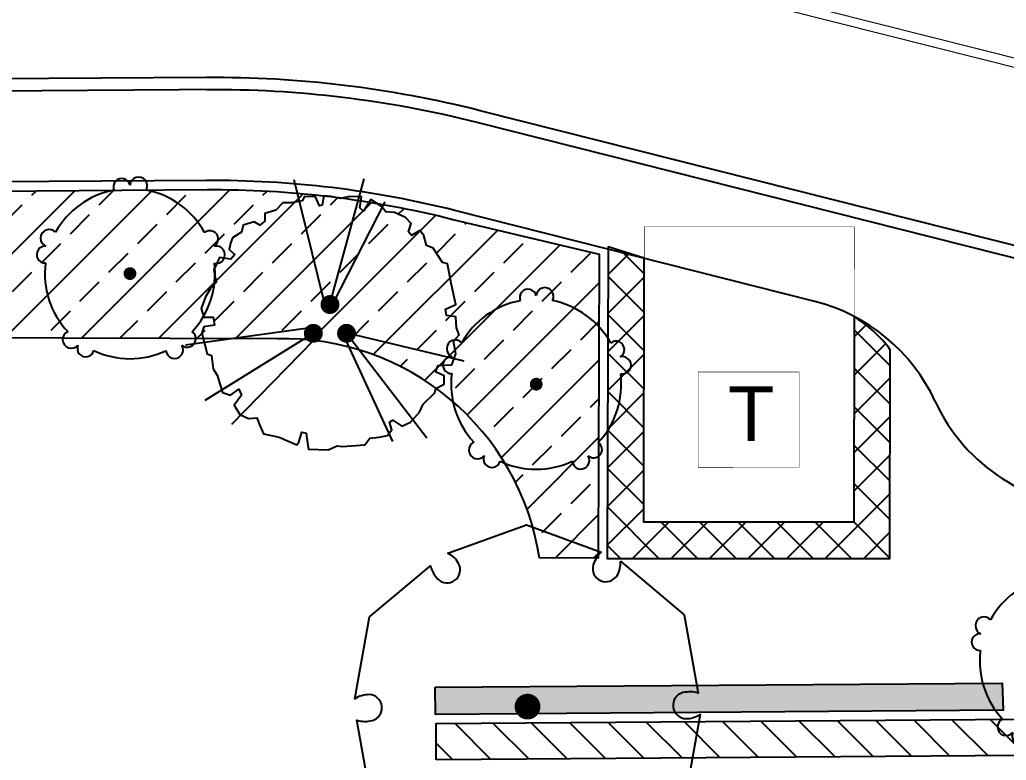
# Model space of a CAD drawing. Header units: feet. Extents: x 919634 to 928945, y 707022 to 708026.
# Drawn here: x 920465.9 to 920520.2, y 707444.2 to 707485 of the extents above; entities that cross this region are included whole.
import ezdxf

# ---------------------------------------------------------------- set-up
doc = ezdxf.new("R2010")
doc.units = ezdxf.units.FT
doc.header["$LTSCALE"] = 20
doc.header["$MEASUREMENT"] = 0
doc.linetypes.add('HIDDEN2', pattern=[0.1875, 0.125, -0.0625])
for name, color, linetype in [('-u-site-xref', 7, 'Continuous'), ('L-002', 15, 'Continuous'), ('LK-TREE-013M', 6, 'Continuous'), ('LK-TREE-025M', 2, 'Continuous'), ('LK-TREE-035M', 123, 'Continuous'), ('LK-TREE-050M', 2, 'Continuous'), ('LK-TREE-TRNK', 32, 'Continuous'), ('LP-PATT-GRND', 251, 'Continuous'), ('LP-PATT-SHAR', 4, 'Continuous'), ('LP-SHAR-BRDR-CONT', 123, 'Continuous'), ('LP-TREE', 15, 'Continuous')]:
    doc.layers.add(name, color=color, linetype=linetype)
for name, color, linetype, lineweight in [('Site Plan$0$SP-CURB', 3, 'Continuous', 25), ('Site Plan$0$SP-PAVEMENT MARKINGS-YELLOW', 252, 'Continuous', 18), ('Site Plan$0$SP-SIDEWALK', 2, 'Continuous', 25), ('UT-TRANS-BLOCK 11', 4, 'Continuous', 25)]:
    doc.layers.add(name, color=color, linetype=linetype, lineweight=lineweight)
doc.layers.get('-u-site-xref').off()
doc.styles.add('HSQ ANNO', font='arial.ttf', dxfattribs={"height": 0.1})

# ---------------------------------------------------------------- blocks, each defined once
blk = doc.blocks.new('Site Plan')
at = {"layer": 'Site Plan$0$SP-CURB'}
for p, q in [((920476.157, 707481.78), (920463.078, 707481.694)), ((920477.178, 707481.117), (920463.082, 707481.024)), ((920529.571, 707470.277), (920491.239, 707479.956)), ((920529.407, 707469.627), (920491.075, 707479.306))]:
    blk.add_line(p, q, dxfattribs=at)
blk.add_arc((920476.55, 707421.781), 60, 75.82959, 90.37527, dxfattribs=at)
blk.add_ellipse((920476.55, 707421.781), major_axis=(59.329, 0.389), ratio=1, start_param=1.316926, end_param=1.570796, dxfattribs=at)
at = {"layer": 'Site Plan$0$SP-PAVEMENT MARKINGS-YELLOW', "ltscale": 0.4}
for p, q in [((920532.019, 707479.973, 0), (920491.108, 707490.302, 0)), ((920531.897, 707479.488, 0), (920490.985, 707489.818, 0))]:
    blk.add_line(p, q, dxfattribs=at)
at = {"layer": 'Site Plan$0$SP-SIDEWALK'}
for p, q in [((920476.194, 707476.11), (920464.221, 707476.032)), ((920509.659, 707469.457), (920489.851, 707474.458))]:
    blk.add_line(p, q, dxfattribs=at)
for centre, radius, start, end in [((920476.55, 707421.781, -0.003), 54.33, 75.8296, 90.3753), ((920507.211, 707459.761), 10, 24.7255, 75.8296)]:
    blk.add_arc(centre, radius, start, end, dxfattribs=at)
blk.add_ellipse((920525.378, 707468.126), major_axis=(0.011, -10), ratio=1, start_param=5.142858, end_param=6.283063, dxfattribs=at)
blk = doc.blocks.new('A$C37c72d84')
at = {"layer": 'UT-TRANS-BLOCK 11', "color": 253, "linetype": 'HIDDEN2', "const_width": 0.03, "flags": 128}
blk.add_lwpolyline([(2.94, 13.277), (3.022, -2.978), (-8.539, -3.062), (-8.621, 13.193)], close=True, dxfattribs=at)
at = {"layer": 'UT-TRANS-BLOCK 11', "const_width": 0.03, "flags": 128}
blk.add_lwpolyline([(-0.038, 5.256), (0, 0), (-5.561, -0.041), (-5.6, 5.215)], close=True, dxfattribs=at)
at = {"layer": 'UT-TRANS-BLOCK 11', "insert": (-3.959, 4.437), "char_height": 3, "attachment_point": 1, "rotation": 0.4182, "style": 'HSQ ANNO'}
blk.add_mtext('T', dxfattribs=at)
blk = doc.blocks.new('TREE-DCID-208')
at = {"layer": 'LK-TREE-013M'}
for p, q in [((0.0022, 0.0753), (0.1385, 0.5736)), ((-0.0836, -0.0191), (-0.5704, -0.086)), ((0.0681, -0.0388), (0.3865, -0.4537))]:
    blk.add_line(p, q, dxfattribs=at)
at = {"layer": 'LK-TREE-025M'}
for p, q in [((0.0169, 0.0819), (0.2216, 0.4828)), ((-0.0636, -0.0388), (-0.4941, -0.3051)), ((0.0698, -0.0372), (0.5329, -0.1486))]:
    blk.add_line(p, q, dxfattribs=at)
at = {"layer": 'LK-TREE-035M'}
for p, q in [((-0.0201, 0.0868), (-0.1399, 0.5698)), ((-0.0633, -0.0679), (-0.3887, -0.4)), ((0.0644, -0.0647), (0.2503, -0.4676))]:
    blk.add_line(p, q, dxfattribs=at)
at = {"layer": 'LK-TREE-050M'}
blk.add_lwpolyline([(-0.0222, 0.5063), (-0.0288, 0.4691), (-0.0397, 0.4669), (-0.0551, 0.502), (-0.0989, 0.5041), (-0.1076, 0.4866), (-0.1515, 0.4779), (-0.1843, 0.4779), (-0.2128, 0.4494), (-0.2566, 0.4363), (-0.2566, 0.4056), (-0.2764, 0.3903), (-0.2983, 0.4034), (-0.3421, 0.3903), (-0.3487, 0.3618), (-0.3837, 0.3399), (-0.3925, 0.318), (-0.3969, 0.2939), (-0.375, 0.2742), (-0.3903, 0.2545), (-0.4363, 0.2611), (-0.4582, 0.2129), (-0.4495, 0.1625), (-0.4714, 0.1384), (-0.4911, 0.1056), (-0.5086, 0.0596), (-0.4977, 0.0246), (-0.4604, 0.0246), (-0.456, -0.0061), (-0.4977, -0.0126), (-0.5064, -0.0389), (-0.4845, -0.1199), (-0.467, -0.1265), (-0.4604, -0.1791), (-0.4451, -0.2054), (-0.4232, -0.2732), (-0.3925, -0.2842), (-0.3596, -0.2601), (-0.3487, -0.2842), (-0.3772, -0.3236), (-0.3552, -0.3608), (-0.3202, -0.3762), (-0.2873, -0.374), (-0.2764, -0.4046), (-0.261, -0.4375), (-0.1997, -0.4506), (-0.1296, -0.4813), (-0.1208, -0.4703), (-0.1098, -0.4309), (-0.0923, -0.4353), (-0.0857, -0.4835), (-0.0835, -0.4988), (-0.0047, -0.501), (0.0304, -0.4856), (0.0501, -0.4878), (0.1399, -0.4813), (0.1597, -0.455), (0.1969, -0.4506), (0.2298, -0.444), (0.2473, -0.4221), (0.2385, -0.3915), (0.2517, -0.3827), (0.2867, -0.4068), (0.3218, -0.3915), (0.3569, -0.3521), (0.3722, -0.3192), (0.4182, -0.2754), (0.4226, -0.2579), (0.4555, -0.2404), (0.4555, -0.2075), (0.4204, -0.1922), (0.4314, -0.1659), (0.4861, -0.1637), (0.5015, -0.1199), (0.4927, -0.0696), (0.5146, -0.0455), (0.5037, -0.017), (0.5015, 0.0268), (0.4642, 0.0311), (0.4598, 0.0574), (0.5015, 0.0749), (0.4839, 0.1538), (0.4686, 0.237), (0.4489, 0.2414), (0.4116, 0.2983), (0.3853, 0.3092), (0.3744, 0.3487), (0.3591, 0.3684), (0.3262, 0.3487), (0.313, 0.364), (0.324, 0.3968), (0.3021, 0.4209), (0.2583, 0.4406), (0.2232, 0.4428), (0.2057, 0.4647), (0.164, 0.491), (0.1356, 0.445), (0.1202, 0.4582), (0.1268, 0.502), (0.0808, 0.5041), (0.0435, 0.4954), (0.0063, 0.5041)], close=True, dxfattribs=at)
at = {"layer": 'LK-TREE-TRNK', "const_width": 0.0375}
for points in [[(-0.0165, 0.0753, 1), (0.021, 0.0753, 1)], [(-0.0824, -0.0388, 1), (-0.0449, -0.0388, 1)], [(0.0493, -0.0388, 1), (0.0868, -0.0388, 1)]]:
    blk.add_lwpolyline(points, format="xyb", close=True, dxfattribs=at)
blk = doc.blocks.new('TREE-SIMP-027')
at = {"layer": 'LK-TREE-050M'}
blk.add_lwpolyline([(0.2708, 0.4238), (0.4563, 0.2673), (0.4966, 0.0396, 0.127189), (0.4527, 0.0407, 0.875318), (0.4614, -0.0349, 0.149076), (0.5024, -0.0227), (0.4596, -0.2615), (0.2826, -0.4103, 0.127189), (0.2616, -0.3718, 0.875318), (0.2005, -0.417, 0.149076), (0.2316, -0.4464), (0.0033, -0.5288), (-0.214, -0.4499, 0.127189), (-0.1912, -0.4124, 0.875318), (-0.2609, -0.3821, 0.149076), (-0.2708, -0.4238), (-0.4563, -0.2673), (-0.4966, -0.0396, 0.127189), (-0.4527, -0.0407, 0.875318), (-0.4614, 0.0349, 0.149076), (-0.5024, 0.0227), (-0.4596, 0.2615), (-0.2826, 0.4103, 0.127189), (-0.2616, 0.3718, 0.875318), (-0.2005, 0.417, 0.149076), (-0.2316, 0.4464), (-0.0033, 0.5288), (0.214, 0.4499, 0.127189), (0.1912, 0.4124, 0.875318), (0.2609, 0.3821, 0.149076)], format="xyb", close=True, dxfattribs=at)
at = {"layer": 'LK-TREE-TRNK', "const_width": 0.0375}
blk.add_lwpolyline([(-0.0187, 0, 1), (0.0188, 0, 1)], format="xyb", close=True, dxfattribs=at)
blk = doc.blocks.new('TREE-SIMP-021')
at = {"layer": 'LK-TREE-050M'}
for centre, radius, start, end in [((-0.048, 0.5086), 0.0494, 12.37444, 201.26184), ((0.0512, 0.516), 0.051, 330.35244, 176.41774), ((-0.0038, 0.0031), 0.4952, 100.5016, 151.0925), ((0, 0), 0.5, 28.85191, 78.98973), ((-0.475, 0.2081), 0.051, 42.43332, 248.41774), ((0.4689, 0.2028), 0.0494, 300.37444, 129.26184), ((-0.4986, 0.1115), 0.0494, 84.37444, 273.26184), ((0.5066, 0.1108), 0.051, 258.35244, 104.41774), ((0, 0), 0.5, 172.85191, 222.98973), ((0, 0), 0.5, 316.85191, 6.98973), ((-0.3447, -0.3874), 0.051, 114.35244, 320.41774), ((0.3378, -0.3833), 0.0494, 228.37444, 57.26184), ((-0.2601, -0.4397), 0.0494, 156.37444, 345.26184), ((0, 0), 0.5, 244.85191, 294.98973), ((0.2619, -0.4475), 0.051, 183.854, 32.41774)]:
    blk.add_arc(centre, radius, start, end, dxfattribs=at)
at = {"layer": 'LK-TREE-TRNK', "const_width": 0.0375}
blk.add_lwpolyline([(-0.0188, 0, 1), (0.0187, 0, 1)], format="xyb", close=True, dxfattribs=at)

msp = doc.modelspace()

# ---------------------------------------------------------------- block references
at = {"layer": '-u-site-xref'}
msp.add_blockref('Site Plan', (0, 0), dxfattribs=at)

# ---------------------------------------------------------------- next in the draw order: hatches: boundary and pattern name
at = {"layer": 'LP-PATT-GRND'}
h = msp.add_hatch(dxfattribs=at)
h.set_pattern_fill('LAFX-C105-BEACH', color=256, scale=1.7, angle=45, pattern_type=2)
h.set_pattern_definition([(45, (920488.162, 707443.74), (-11.105, 11.105), [0, -17]), (45, (920483.099, 707438.786), (-11.105, 11.105), [0, -17]), (45, (920485.905, 707441.703), (-11.105, 11.105), [0, -17]), (45, (920490.748, 707446.601), (-11.105, 11.105), [0, -17]), (45, (920486.4, 707442.253), (-11.105, 11.105), [0, -17]), (45, (920485.493, 707441.4), (-11.105, 11.105), [0, -17]), (45, (920483.594, 707439.502), (-11.105, 11.105), [0, -17]), (45, (920484.915, 707440.877), (-11.105, 11.105), [0, -17]), (45, (920479.384, 707435.347), (-11.105, 11.105), [0, -17]), (45, (920488.767, 707444.84), (-11.105, 11.105), [0, -17]), (45, (920486.593, 707442.666), (-11.105, 11.105), [0, -17]), (45, (920485.217, 707441.29), (-11.105, 11.105), [0, -17]), (45, (920483.979, 707440.052), (-11.105, 11.105), [0, -17]), (45, (920479.824, 707435.897), (-11.105, 11.105), [0, -17]), (45, (920482.438, 707438.566), (-11.105, 11.105), [0, -17]), (45, (920481.227, 707437.355), (-11.105, 11.105), [0, -17]), (45, (920487.887, 707444.07), (-11.105, 11.105), [0, -17]), (45, (920480.457, 707436.64), (-11.105, 11.105), [0, -17]), (45, (920481.64, 707437.878), (-11.105, 11.105), [0, -17]), (45, (920489.29, 707445.583), (-11.105, 11.105), [0, -17]), (45, (920489.84, 707446.133), (-11.105, 11.105), [0, -17]), (45, (920487.116, 707443.409), (-11.105, 11.105), [0, -17]), (45, (920479.301, 707435.65), (-11.105, 11.105), [0, -17]), (45, (920488.244, 707444.647), (-11.105, 11.105), [0, -17]), (45, (920479.962, 707436.365), (-11.105, 11.105), [0, -17]), (45, (920490.336, 707446.794), (-11.105, 11.105), [0, -17]), (45, (920486.4, 707442.859), (-11.105, 11.105), [0, -17]), (45, (920488.767, 707445.28), (-11.105, 11.105), [0, -17]), (45, (920484.832, 707441.345), (-11.105, 11.105), [0, -17]), (45, (920490.611, 707447.179), (-11.105, 11.105), [0, -17]), (45, (920482.631, 707439.199), (-11.105, 11.105), [0, -17]), (45, (920483.099, 707439.667), (-11.105, 11.105), [0, -17]), (45, (920485.52, 707442.143), (-11.105, 11.105), [0, -17]), (45, (920481.585, 707438.373), (-11.105, 11.105), [0, -17]), (45, (920479.934, 707436.722), (-11.105, 11.105), [0, -17]), (45, (920481.998, 707438.841), (-11.105, 11.105), [0, -17]), (45, (920480.54, 707437.383), (-11.105, 11.105), [0, -17]), (45, (920490.005, 707446.959), (-11.105, 11.105), [0, -17]), (45, (920487.116, 707444.125), (-11.105, 11.105), [0, -17]), (45, (920483.374, 707440.382), (-11.105, 11.105), [0, -17]), (45, (920486.538, 707443.602), (-11.105, 11.105), [0, -17]), (45, (920482.218, 707439.337), (-11.105, 11.105), [0, -17]), (45, (920484.007, 707441.18), (-11.105, 11.105), [0, -17]), (45, (920480.842, 707438.016), (-11.105, 11.105), [0, -17]), (45, (920484.177, 707441.988), (-11.105, 11.105), [0.451, -16.549]), (45, (920486.813, 707445.143), (-11.105, 11.105), [0, -17]), (45, (920481.75, 707440.19), (-11.105, 11.105), [0, -17]), (45, (920484.557, 707443.106), (-11.105, 11.105), [0, -17]), (45, (920489.4, 707448.004), (-11.105, 11.105), [0, -17]), (45, (920485.052, 707443.657), (-11.105, 11.105), [0, -17]), (45, (920484.144, 707442.804), (-11.105, 11.105), [0, -17]), (45, (920482.246, 707440.905), (-11.105, 11.105), [0, -17]), (45, (920483.566, 707442.281), (-11.105, 11.105), [0, -17]), (45, (920478.035, 707436.75), (-11.105, 11.105), [0, -17]), (45, (920483.869, 707442.694), (-11.105, 11.105), [0, -17]), (45, (920485.245, 707444.07), (-11.105, 11.105), [0, -17]), (45, (920487.419, 707446.243), (-11.105, 11.105), [0, -17]), (45, (920482.631, 707441.455), (-11.105, 11.105), [0, -17]), (45, (920478.476, 707437.3), (-11.105, 11.105), [0, -17]), (45, (920479.879, 707438.759), (-11.105, 11.105), [0, -17]), (45, (920481.09, 707439.97), (-11.105, 11.105), [0, -17]), (45, (920486.538, 707445.473), (-11.105, 11.105), [0, -17]), (45, (920479.109, 707438.043), (-11.105, 11.105), [0, -17]), (45, (920480.292, 707439.282), (-11.105, 11.105), [0, -17]), (45, (920487.942, 707446.986), (-11.105, 11.105), [0, -17]), (45, (920488.492, 707447.537), (-11.105, 11.105), [0, -17]), (45, (920485.768, 707444.812), (-11.105, 11.105), [0, -17]), (45, (920477.953, 707437.053), (-11.105, 11.105), [0, -17]), (45, (920486.896, 707446.05), (-11.105, 11.105), [0, -17]), (45, (920478.613, 707437.768), (-11.105, 11.105), [0, -17]), (45, (920488.987, 707448.197), (-11.105, 11.105), [0, -17]), (45, (920485.052, 707444.262), (-11.105, 11.105), [0, -17]), (45, (920483.484, 707442.749), (-11.105, 11.105), [0, -17]), (45, (920487.419, 707446.684), (-11.105, 11.105), [0, -17]), (45, (920489.262, 707448.582), (-11.105, 11.105), [0, -17]), (45, (920481.283, 707440.602), (-11.105, 11.105), [0, -17]), (45, (920481.75, 707441.07), (-11.105, 11.105), [0, -17]), (45, (920484.172, 707443.547), (-11.105, 11.105), [0, -17]), (45, (920478.586, 707438.126), (-11.105, 11.105), [0, -17]), (45, (920480.237, 707439.777), (-11.105, 11.105), [0, -17]), (45, (920479.191, 707438.786), (-11.105, 11.105), [0, -17]), (45, (920480.65, 707440.245), (-11.105, 11.105), [0, -17]), (45, (920488.657, 707448.362), (-11.105, 11.105), [0, -17]), (45, (920485.768, 707445.528), (-11.105, 11.105), [0, -17]), (45, (920482.026, 707441.786), (-11.105, 11.105), [0, -17]), (45, (920485.19, 707445.005), (-11.105, 11.105), [0, -17]), (45, (920487.446, 707447.298), (-11.105, 11.105), [0, -17]), (45, (920480.87, 707440.74), (-11.105, 11.105), [0, -17]), (45, (920479.494, 707439.419), (-11.105, 11.105), [0, -17]), (45, (920482.658, 707442.584), (-11.105, 11.105), [0, -17]), (45, (920485.41, 707446.436), (-11.105, 11.105), [0, -17]), (45, (920480.347, 707441.483), (-11.105, 11.105), [0, -17]), (45, (920483.154, 707444.4), (-11.105, 11.105), [0, -17]), (45, (920487.997, 707449.298), (-11.105, 11.105), [0, -17]), (45, (920483.649, 707444.95), (-11.105, 11.105), [0, -17]), (45, (920480.842, 707442.198), (-11.105, 11.105), [0, -17]), (45, (920482.741, 707444.097), (-11.105, 11.105), [0, -17]), (45, (920476.632, 707438.043), (-11.105, 11.105), [0, -17]), (45, (920482.163, 707443.574), (-11.105, 11.105), [0, -17]), (45, (920486.016, 707447.537), (-11.105, 11.105), [0, -17]), (45, (920477.072, 707438.594), (-11.105, 11.105), [0, -17]), (45, (920481.227, 707442.749), (-11.105, 11.105), [0, -17]), (45, (920482.466, 707443.987), (-11.105, 11.105), [0, -17]), (45, (920483.842, 707445.363), (-11.105, 11.105), [0, -17]), (45, (920478.476, 707440.052), (-11.105, 11.105), [0, -17]), (45, (920479.687, 707441.263), (-11.105, 11.105), [0, -17]), (45, (920485.135, 707446.766), (-11.105, 11.105), [0, -17]), (45, (920477.705, 707439.337), (-11.105, 11.105), [0, -17]), (45, (920478.889, 707440.575), (-11.105, 11.105), [0, -17]), (45, (920484.364, 707446.106), (-11.105, 11.105), [0, -17]), (45, (920486.538, 707448.28), (-11.105, 11.105), [0, -17]), (45, (920487.089, 707448.83), (-11.105, 11.105), [0, -17]), (45, (920476.55, 707438.346), (-11.105, 11.105), [0, -17]), (45, (920485.493, 707447.344), (-11.105, 11.105), [0, -17]), (45, (920477.21, 707439.061), (-11.105, 11.105), [0, -17]), (45, (920487.584, 707449.49), (-11.105, 11.105), [0, -17]), (45, (920483.649, 707445.555), (-11.105, 11.105), [0, -17]), (45, (920486.015, 707447.977), (-11.105, 11.105), [0, -17]), (45, (920482.08, 707444.042), (-11.105, 11.105), [0, -17]), (45, (920487.859, 707449.876), (-11.105, 11.105), [0, -17]), (45, (920479.879, 707441.896), (-11.105, 11.105), [0, -17]), (45, (920480.347, 707442.363), (-11.105, 11.105), [0, -17]), (45, (920482.768, 707444.84), (-11.105, 11.105), [0, -17]), (45, (920477.182, 707439.419), (-11.105, 11.105), [0, -17]), (45, (920478.834, 707441.07), (-11.105, 11.105), [0, -17]), (45, (920477.788, 707440.08), (-11.105, 11.105), [0, -17]), (45, (920479.246, 707441.538), (-11.105, 11.105), [0, -17]), (45, (920487.254, 707449.655), (-11.105, 11.105), [0, -17]), (45, (920484.364, 707446.821), (-11.105, 11.105), [0, -17]), (45, (920480.622, 707443.079), (-11.105, 11.105), [0, -17]), (45, (920483.787, 707446.298), (-11.105, 11.105), [0, -17]), (45, (920486.392, 707448.903), (-11.105, 11.105), [0, -17]), (45, (920476.531, 707439.043), (-11.105, 11.105), [0, -17]), (45, (920479.466, 707442.033), (-11.105, 11.105), [0, -17]), (45, (920478.09, 707440.712), (-11.105, 11.105), [0, -17]), (45, (920481.255, 707443.877), (-11.105, 11.105), [0, -17]), (45, (920484.144, 707447.922), (-11.105, 11.105), [0, -17]), (45, (920479.081, 707442.969), (-11.105, 11.105), [0, -17]), (45, (920485.245, 707449.224), (-11.105, 11.105), [0, -17]), (45, (920481.888, 707445.886), (-11.105, 11.105), [0, -17]), (45, (920486.731, 707450.784), (-11.105, 11.105), [0, -17]), (45, (920482.383, 707446.436), (-11.105, 11.105), [0, -17]), (45, (920479.577, 707443.684), (-11.105, 11.105), [0, -17]), (45, (920481.475, 707445.583), (-11.105, 11.105), [0, -17]), (45, (920475.366, 707439.529), (-11.105, 11.105), [0, -17]), (45, (920480.897, 707445.06), (-11.105, 11.105), [0, -17]), (45, (920484.75, 707449.023), (-11.105, 11.105), [0, -17]), (45, (920475.807, 707440.08), (-11.105, 11.105), [0, -17]), (45, (920479.962, 707444.235), (-11.105, 11.105), [0, -17]), (45, (920481.2, 707445.473), (-11.105, 11.105), [0, -17]), (45, (920482.576, 707446.849), (-11.105, 11.105), [0, -17]), (45, (920477.21, 707441.538), (-11.105, 11.105), [0, -17]), (45, (920478.42, 707442.749), (-11.105, 11.105), [0, -17]), (45, (920483.869, 707448.252), (-11.105, 11.105), [0, -17]), (45, (920476.44, 707440.822), (-11.105, 11.105), [0, -17]), (45, (920477.623, 707442.06), (-11.105, 11.105), [0, -17]), (45, (920483.099, 707447.592), (-11.105, 11.105), [0, -17]), (45, (920485.272, 707449.766), (-11.105, 11.105), [0, -17]), (45, (920485.823, 707450.316), (-11.105, 11.105), [0, -17]), (45, (920475.284, 707439.832), (-11.105, 11.105), [0, -17]), (45, (920484.227, 707448.83), (-11.105, 11.105), [0, -17]), (45, (920475.944, 707440.547), (-11.105, 11.105), [0, -17]), (45, (920482.383, 707447.041), (-11.105, 11.105), [0, -17]), (45, (920486.318, 707450.976), (-11.105, 11.105), [0, -17]), (45, (920480.815, 707445.528), (-11.105, 11.105), [0, -17]), (45, (920484.75, 707449.463), (-11.105, 11.105), [0, -17]), (45, (920478.613, 707443.382), (-11.105, 11.105), [0, -17]), (45, (920479.081, 707443.85), (-11.105, 11.105), [0, -17]), (45, (920486.593, 707451.361), (-11.105, 11.105), [0, -17]), (45, (920481.503, 707446.326), (-11.105, 11.105), [0, -17]), (45, (920475.917, 707440.905), (-11.105, 11.105), [0, -17]), (45, (920477.568, 707442.556), (-11.105, 11.105), [0, -17]), (45, (920476.522, 707441.565), (-11.105, 11.105), [0, -17]), (45, (920477.98, 707443.024), (-11.105, 11.105), [0, -17]), (45, (920485.988, 707451.141), (-11.105, 11.105), [0, -17]), (45, (920479.356, 707444.565), (-11.105, 11.105), [0, -17]), (45, (920483.099, 707448.307), (-11.105, 11.105), [0, -17]), (45, (920482.521, 707447.784), (-11.105, 11.105), [0, -17]), (45, (920478.2, 707443.519), (-11.105, 11.105), [0, -17]), (45, (920479.99, 707445.363), (-11.105, 11.105), [0, -17]), (45, (920476.825, 707442.198), (-11.105, 11.105), [0, -17]), (45, (920484.786, 707450.233), (-11.105, 11.105), [0, -17]), (45, (920482.631, 707449.215), (-11.105, 11.105), [0, -17]), (45, (920477.568, 707444.262), (-11.105, 11.105), [0, -17]), (45, (920480.374, 707447.179), (-11.105, 11.105), [0, -17]), (45, (920480.87, 707447.73), (-11.105, 11.105), [0, -17]), (45, (920485.217, 707452.077), (-11.105, 11.105), [0, -17]), (45, (920478.063, 707444.978), (-11.105, 11.105), [0, -17]), (45, (920479.962, 707446.876), (-11.105, 11.105), [0, -17]), (45, (920479.384, 707446.353), (-11.105, 11.105), [0, -17]), (45, (920473.853, 707440.822), (-11.105, 11.105), [0, -17]), (45, (920478.448, 707445.528), (-11.105, 11.105), [0, -17]), (45, (920479.686, 707446.766), (-11.105, 11.105), [0, -17]), (45, (920481.062, 707448.142), (-11.105, 11.105), [0, -17]), (45, (920483.236, 707450.316), (-11.105, 11.105), [0, -17]), (45, (920474.293, 707441.373), (-11.105, 11.105), [0, -17]), (45, (920475.697, 707442.831), (-11.105, 11.105), [0, -17]), (45, (920476.907, 707444.042), (-11.105, 11.105), [0, -17]), (45, (920482.356, 707449.545), (-11.105, 11.105), [0, -17]), (45, (920474.926, 707442.116), (-11.105, 11.105), [0, -17]), (45, (920476.11, 707443.354), (-11.105, 11.105), [0, -17]), (45, (920481.585, 707448.885), (-11.105, 11.105), [0, -17]), (45, (920483.759, 707451.059), (-11.105, 11.105), [0, -17]), (45, (920484.31, 707451.609), (-11.105, 11.105), [0, -17]), (45, (920473.77, 707441.125), (-11.105, 11.105), [0, -17]), (45, (920482.713, 707450.123), (-11.105, 11.105), [0, -17]), (45, (920474.431, 707441.84), (-11.105, 11.105), [0, -17]), (45, (920480.87, 707448.335), (-11.105, 11.105), [0, -17]), (45, (920484.805, 707452.27), (-11.105, 11.105), [0, -17]), (45, (920479.301, 707446.821), (-11.105, 11.105), [0, -17]), (45, (920483.236, 707450.756), (-11.105, 11.105), [0, -17]), (45, (920477.1, 707444.675), (-11.105, 11.105), [0, -17]), (45, (920477.568, 707445.143), (-11.105, 11.105), [0, -17]), (45, (920485.08, 707452.655), (-11.105, 11.105), [0, -17]), (45, (920479.99, 707447.62), (-11.105, 11.105), [0, -17]), (45, (920474.403, 707442.198), (-11.105, 11.105), [0, -17]), (45, (920476.054, 707443.85), (-11.105, 11.105), [0, -17]), (45, (920475.009, 707442.859), (-11.105, 11.105), [0, -17]), (45, (920476.467, 707444.317), (-11.105, 11.105), [0, -17]), (45, (920484.475, 707452.435), (-11.105, 11.105), [0, -17]), (45, (920477.843, 707445.858), (-11.105, 11.105), [0, -17]), (45, (920481.585, 707449.6), (-11.105, 11.105), [0, -17]), (45, (920483.548, 707451.563), (-11.105, 11.105), [0, -17]), (45, (920481.007, 707449.078), (-11.105, 11.105), [0, -17]), (45, (920473.458, 707441.565), (-11.105, 11.105), [0, -17]), (45, (920476.687, 707444.812), (-11.105, 11.105), [0, -17]), (45, (920478.476, 707446.656), (-11.105, 11.105), [0, -17]), (45, (920475.311, 707443.492), (-11.105, 11.105), [0, -17]), (45, (920482.493, 707451.884), (-11.105, 11.105), [0, -17]), (45, (920481.227, 707450.784), (-11.105, 11.105), [0, -17]), (45, (920474.192, 707443.767), (-11.105, 11.105), [0, -17]), (45, (920476.164, 707445.83), (-11.105, 11.105), [0, -17]), (45, (920478.971, 707448.747), (-11.105, 11.105), [0, -17]), (45, (920479.466, 707449.298), (-11.105, 11.105), [0, -17]), (45, (920483.814, 707453.645), (-11.105, 11.105), [0, -17]), (45, (920476.66, 707446.546), (-11.105, 11.105), [0, -17]), (45, (920478.558, 707448.445), (-11.105, 11.105), [0, -17]), (45, (920477.98, 707447.922), (-11.105, 11.105), [0, -17]), (45, (920472.45, 707442.391), (-11.105, 11.105), [0, -17]), (45, (920477.045, 707447.096), (-11.105, 11.105), [0, -17]), (45, (920478.283, 707448.335), (-11.105, 11.105), [0, -17]), (45, (920479.659, 707449.71), (-11.105, 11.105), [0, -17]), (45, (920481.833, 707451.884), (-11.105, 11.105), [0, -17]), (45, (920472.89, 707442.941), (-11.105, 11.105), [0, -17]), (45, (920475.504, 707445.61), (-11.105, 11.105), [0, -17]), (45, (920474.293, 707444.4), (-11.105, 11.105), [0, -17]), (45, (920480.952, 707451.114), (-11.105, 11.105), [0, -17]), (45, (920473.523, 707443.684), (-11.105, 11.105), [0, -17]), (45, (920474.706, 707444.922), (-11.105, 11.105), [0, -17]), (45, (920480.182, 707450.453), (-11.105, 11.105), [0, -17]), (45, (920482.356, 707452.627), (-11.105, 11.105), [0, -17]), (45, (920482.906, 707453.178), (-11.105, 11.105), [0, -17]), (45, (920472.367, 707442.694), (-11.105, 11.105), [0, -17]), (45, (920481.31, 707451.692), (-11.105, 11.105), [0, -17]), (45, (920473.027, 707443.409), (-11.105, 11.105), [0, -17]), (45, (920479.466, 707449.903), (-11.105, 11.105), [0, -17]), (45, (920483.401, 707453.838), (-11.105, 11.105), [0, -17]), (45, (920477.898, 707448.39), (-11.105, 11.105), [0, -17]), (45, (920481.833, 707452.325), (-11.105, 11.105), [0, -17]), (45, (920475.697, 707446.243), (-11.105, 11.105), [0, -17]), (45, (920476.164, 707446.711), (-11.105, 11.105), [0, -17]), (45, (920483.676, 707454.223), (-11.105, 11.105), [0, -17]), (45, (920478.586, 707449.188), (-11.105, 11.105), [0, -17]), (45, (920473, 707443.767), (-11.105, 11.105), [0, -17]), (45, (920474.651, 707445.418), (-11.105, 11.105), [0, -17]), (45, (920473.605, 707444.427), (-11.105, 11.105), [0, -17]), (45, (920475.064, 707445.886), (-11.105, 11.105), [0, -17]), (45, (920483.071, 707454.003), (-11.105, 11.105), [0, -17]), (45, (920482.447, 707453.398), (-11.105, 11.105), [0, -17]), (45, (920476.44, 707447.427), (-11.105, 11.105), [0, -17]), (45, (920480.182, 707451.169), (-11.105, 11.105), [0, -17]), (45, (920479.604, 707450.646), (-11.105, 11.105), [0, -17]), (45, (920475.284, 707446.381), (-11.105, 11.105), [0, -17]), (45, (920477.072, 707448.225), (-11.105, 11.105), [0, -17]), (45, (920473.908, 707445.06), (-11.105, 11.105), [0, -17]), (45, (920479.99, 707452.187), (-11.105, 11.105), [0, -17]), (45, (920474.926, 707447.234), (-11.105, 11.105), [0, -17]), (45, (920477.733, 707450.15), (-11.105, 11.105), [0, -17]), (45, (920478.228, 707450.701), (-11.105, 11.105), [0, -17]), (45, (920482.576, 707455.049), (-11.105, 11.105), [0, -17]), (45, (920475.421, 707447.95), (-11.105, 11.105), [0, -17]), (45, (920477.32, 707449.848), (-11.105, 11.105), [0, -17]), (45, (920476.742, 707449.325), (-11.105, 11.105), [0, -17]), (45, (920471.211, 707443.794), (-11.105, 11.105), [0, -17]), (45, (920475.807, 707448.5), (-11.105, 11.105), [0, -17]), (45, (920477.045, 707449.738), (-11.105, 11.105), [0, -17]), (45, (920478.42, 707451.114), (-11.105, 11.105), [0, -17]), (45, (920480.595, 707453.288), (-11.105, 11.105), [0, -17]), (45, (920471.652, 707444.345), (-11.105, 11.105), [0, -17]), (45, (920474.266, 707447.014), (-11.105, 11.105), [0, -17]), (45, (920473.055, 707445.803), (-11.105, 11.105), [0, -17]), (45, (920479.714, 707452.517), (-11.105, 11.105), [0, -17]), (45, (920472.284, 707445.088), (-11.105, 11.105), [0, -17]), (45, (920473.468, 707446.326), (-11.105, 11.105), [0, -17]), (45, (920478.944, 707451.857), (-11.105, 11.105), [0, -17]), (45, (920481.117, 707454.03), (-11.105, 11.105), [0, -17]), (45, (920481.668, 707454.581), (-11.105, 11.105), [0, -17]), (45, (920471.129, 707444.097), (-11.105, 11.105), [0, -17]), (45, (920480.072, 707453.095), (-11.105, 11.105), [0, -17]), (45, (920471.789, 707444.812), (-11.105, 11.105), [0, -17]), (45, (920478.228, 707451.306), (-11.105, 11.105), [0, -17]), (45, (920482.163, 707455.241), (-11.105, 11.105), [0, -17]), (45, (920476.66, 707449.793), (-11.105, 11.105), [0, -17]), (45, (920480.595, 707453.728), (-11.105, 11.105), [0, -17]), (45, (920474.458, 707447.647), (-11.105, 11.105), [0, -17]), (45, (920474.926, 707448.115), (-11.105, 11.105), [0, -17]), (45, (920482.438, 707455.627), (-11.105, 11.105), [0, -17]), (45, (920477.348, 707450.591), (-11.105, 11.105), [0, -17]), (45, (920471.762, 707445.17), (-11.105, 11.105), [0, -17]), (45, (920473.413, 707446.821), (-11.105, 11.105), [0, -17]), (45, (920473.825, 707447.289), (-11.105, 11.105), [0, -17]), (45, (920472.367, 707445.83), (-11.105, 11.105), [0, -17]), (45, (920480.934, 707454.453), (-11.105, 11.105), [0, -17]), (45, (920481.833, 707455.406), (-11.105, 11.105), [0, -17]), (45, (920475.201, 707448.83), (-11.105, 11.105), [0, -17]), (45, (920478.944, 707452.572), (-11.105, 11.105), [0, -17]), (45, (920478.366, 707452.05), (-11.105, 11.105), [0, -17]), (45, (920474.046, 707447.784), (-11.105, 11.105), [0, -17]), (45, (920475.834, 707449.628), (-11.105, 11.105), [0, -17]), (45, (920472.67, 707446.463), (-11.105, 11.105), [0, -17]), (45, (920478.669, 707453.233), (-11.105, 11.105), [0, -17]), (45, (920473.605, 707448.28), (-11.105, 11.105), [0, -17]), (45, (920476.412, 707451.196), (-11.105, 11.105), [0, -17]), (45, (920476.907, 707451.747), (-11.105, 11.105), [0, -17]), (45, (920481.255, 707456.094), (-11.105, 11.105), [0, -17]), (45, (920474.1, 707448.995), (-11.105, 11.105), [0, -17]), (45, (920476, 707450.894), (-11.105, 11.105), [0, -17]), (45, (920469.89, 707444.84), (-11.105, 11.105), [0, -17]), (45, (920475.421, 707450.371), (-11.105, 11.105), [0, -17]), (45, (920470.33, 707445.39), (-11.105, 11.105), [0, -17]), (45, (920474.486, 707449.545), (-11.105, 11.105), [0, -17]), (45, (920475.724, 707450.784), (-11.105, 11.105), [0, -17]), (45, (920477.1, 707452.16), (-11.105, 11.105), [0, -17]), (45, (920479.274, 707454.333), (-11.105, 11.105), [0, -17]), (45, (920471.734, 707446.849), (-11.105, 11.105), [0, -17]), (45, (920472.945, 707448.06), (-11.105, 11.105), [0, -17]), (45, (920470.964, 707446.133), (-11.105, 11.105), [0, -17]), (45, (920478.393, 707453.563), (-11.105, 11.105), [0, -17]), (45, (920472.147, 707447.372), (-11.105, 11.105), [0, -17]), (45, (920477.623, 707452.902), (-11.105, 11.105), [0, -17]), (45, (920479.797, 707455.076), (-11.105, 11.105), [0, -17]), (45, (920480.347, 707455.627), (-11.105, 11.105), [0, -17]), (45, (920469.808, 707445.143), (-11.105, 11.105), [0, -17]), (45, (920470.468, 707445.858), (-11.105, 11.105), [0, -17]), (45, (920478.751, 707454.14), (-11.105, 11.105), [0, -17]), (45, (920476.907, 707452.352), (-11.105, 11.105), [0, -17]), (45, (920480.842, 707456.287), (-11.105, 11.105), [0, -17]), (45, (920475.339, 707450.839), (-11.105, 11.105), [0, -17]), (45, (920479.274, 707454.774), (-11.105, 11.105), [0, -17]), (45, (920473.137, 707448.692), (-11.105, 11.105), [0, -17]), (45, (920473.605, 707449.16), (-11.105, 11.105), [0, -17]), (45, (920481.117, 707456.672), (-11.105, 11.105), [0, -17]), (45, (920476.027, 707451.637), (-11.105, 11.105), [0, -17]), (45, (920470.44, 707446.216), (-11.105, 11.105), [0, -17]), (45, (920472.092, 707447.867), (-11.105, 11.105), [0, -17]), (45, (920471.046, 707446.876), (-11.105, 11.105), [0, -17]), (45, (920472.505, 707448.335), (-11.105, 11.105), [0, -17]), (45, (920478.3, 707454.213), (-11.105, 11.105), [0, -17]), (45, (920480.512, 707456.452), (-11.105, 11.105), [0, -17]), (45, (920473.88, 707449.876), (-11.105, 11.105), [0, -17]), (45, (920477.623, 707453.618), (-11.105, 11.105), [0, -17]), (45, (920477.045, 707453.095), (-11.105, 11.105), [0, -17]), (45, (920472.725, 707448.83), (-11.105, 11.105), [0, -17]), (45, (920478.981, 707455.121), (-11.105, 11.105), [0, -17]), (45, (920471.349, 707447.509), (-11.105, 11.105), [0, -17]), (45, (920474.513, 707450.674), (-11.105, 11.105), [0, -17]), (45, (920470.279, 707446.646), (-11.105, 11.105), [0, -17]), (45, (920475.236, 707451.602), (-11.105, 11.105), [0, -17]), (45, (920474.138, 707450.58), (-11.105, 11.105), [0, -17]), (45, (920479.89, 707456.332), (-11.105, 11.105), [0, -17]), (45, (920469.409, 707446.154), (-11.105, 11.105), [0, -17]), (45, (920471.49, 707448.31), (-11.105, 11.105), [0, -17]), (45, (920472.928, 707449.748), (-11.105, 11.105), [0, -17]), (45, (920477.846, 707454.667), (-11.105, 11.105), [0, -17]), (45, (920470.202, 707447.115), (-11.105, 11.105), [0, -17]), (45, (920472.02, 707448.992), (-11.105, 11.105), [0, -17]), (45, (920472.928, 707449.9), (-11.105, 11.105), [0, -17]), (45.08172, (920486.287415, 707444.33448), (-12.02680322, -12.014824358), [1.46676, -8158.548322]), (45.08257, (920474.62482, 707440.7643), (-12.026819383, -12.014808177), [0.65909, -8091.356198]), (45.13566, (920489.123606, 707446.8853), (-12.02673287, -12.01489478), [0.88514, -5490.13732]), (45.31545, (920483.01367, 707443.47066), (-12.02674089, -12.01488675), [0.62786, -2617.41925]), (45.43496, (920490.55705, 707445.95026), (-12.026121, -12.0155072), [0.69482, -1954.36824]), (45.48975, (920484.99205, 707445.7099), (-12.02587346, -12.015755), [1.73519, -1749.33527]), (45.5423, (920477.59528, 707440.87237), (-12.026438, -12.01518995), [1.41872, -1579.65927]), (45.73407, (920470.97338, 707445.62888), (-12.025436, -12.0161928), [0.76704, -1189.3366]), (45.77394, (920476.76885, 707445.62768), (-12.0266836, -12.014944), [1.4456, -1120.6643]), (46.0016, (920477.22228, 707443.44783), (-12.024208, -12.0174217), [1.98628, -882.15318]), (46.2433, (920487.4811, 707448.1268), (-12.024315, -12.0173146), [2.049, -712.1236]), (46.3271, (920475.86777, 707447.6508), (-12.019965, -12.0216656), [2.15628, -678.02512]), (46.3563, (920473.0133, 707444.45325), (-12.020936, -12.0206945), [1.06566, -662.1203]), (46.4297, (920474.31673, 707448.69167), (-12.0209354, -12.020695), [2.5432, -626.65282]), (46.6419, (920478.82826, 707447.65607), (-12.023264, -12.018366), [1.4456, -542.78104]), (46.6467, (920485.74227, 707440.7144), (-12.022254, -12.019376), [2.17634, -542.05024]), (46.7287, (920484.53827, 707450.5621), (-12.016238, -12.0253906), [0.43812, -526.79583]), (46.7827, (920479.49433, 707442.97793), (-12.016847, -12.0247824), [1.4192, -508.82255]), (46.7933, (920481.5006, 707444.98372), (-349.5220195, -371.7270405), [1.4192, -1002.07248]), (46.8709, (920481.9341, 707450.6792), (-12.024755, -12.0168745), [2.08726, -474.17166]), (47.0546, (920481.80896, 707436.9787), (-12.01668, -12.024949), [1.11386, -441.16505]), (47.1589, (920485.61197, 707448.88905), (-289.4182742, -311.6226842), [1.41872, -832.17323]), (47.1716, (920478.35752, 707439.00325), (-289.349156, -311.686863), [1.7352, -831.8568]), (47.5604, (920482.0311, 707453.47102), (-241.423325, -263.45856), [1.06566, -696.64168]), (47.6528, (920483.75836, 707441.52894), (-12.019098, -12.022532), [0.62164, -339.74086]), (47.7145, (920478.5401, 707452.83813), (-229.301933, -251.529836), [1.00414, -662.73944]), (47.718, (920480.63847, 707446.70655), (-229.2863452, -251.544045), [0.60926, -663.1343]), (47.7398, (920479.7778, 707445.84586), (-229.1910487, -251.6308764), [0.60926, -663.1343]), (48.0842, (920487.2365, 707442.2971), (-12.02632, -12.01531), [2.1763, -287.25]), (48.1086, (920473.6462, 707447.9442), (-12.02121, -12.02042), [1.0041, -288.42225]), (48.1511, (920483.83445, 707444.41742), (-193.329681, -215.3863255), [1.7352, -849.56956]), (48.1759, (920474.42996, 707446.04396), (-193.236526, -215.4699045), [2.15628, -849.1485]), (48.1898, (920475.80514, 707444.55025), (-193.304383, -215.40903), [1.4456, -560.433]), (48.326, (920489.50565, 707444.6754), (-12.01628, -12.02535), [0.9593, -271.4937]), (49.1171, (920475.92223, 707441.94606), (-145.2445974, -167.3070282), [1.98628, -867.28646]), (49.385, (920480.1569, 707438.048), (-12.024405, -12.017225), [1.4668, -203.1368]), (49.5485, (920485.3356, 707443.21775), (-133.087797, -155.4035814), [1.4668, -595.3956]), (49.826, (920483.361, 707452.2026), (-12.01549, -12.026136), [2.0873, -185.571]), (49.8601, (920486.5767, 707449.92928), (-121.1590837, -143.304261), [1.41872, -1107.59158]), (49.94, (920479.8125, 707454.38845), (-121.1487124, -143.313029), [0.76704, -545.26933]), (50.273, (920473.7489, 707445.2244), (-12.021845, -12.019785), [1.0657, -169.6582]), (50.35864, (920478.58892, 707441.885), (-109.1639244, -131.2626085), [1.4192, -835.27362]), (50.7305, (920481.41358, 707447.6449), (-303.092585, -370.041346), [0.30663, -631.82243]), (50.9283, (920479.59903, 707437.36072), (-97.1369303, -119.2478576), [0.88514, -1058.83232]), (51.0607, (920484.83855, 707450.88114), (-97.131669, -119.252143), [0.65904, -443.84485]), (51.1996, (920489.74805, 707447.5126), (-97.088972, -119.286907), [0.8851, -289.8167]), (51.2258, (920474.2125, 707440.251), (-97.034303, -119.331382), [0.659, -290.0428]), (51.4081, (920470.49483, 707445.0294), (-267.095107, -333.9235193), [0.76704, -563.7391]), (51.4772, (920482.75022, 707454.25747), (-437.1054535, -548.5560058), [1.06566, -837.24683]), (52.2826, (920484.9554, 707442.726), (-231.033893, -297.857438), [0.62164, -496.36443]), (52.6025, (920479.61698, 707434.88765), (-73.0793876, -95.2209949), [0.69482, -1182.77146]), (52.8238, (920483.45507, 707443.91712), (-280.207954, -368.9317806), [0.62786, -805.89933]), (53.1758, (920481.0484, 707447.15733), (-134.0662455, -178.4762754), [0.60926, -772.24913]), (53.4724, (920490.14343, 707445.39186), (-256.11513, -344.929263), [0.69482, -532.12303]), (53.5376, (920479.2157, 707453.581), (-316.988732, -428.267455), [1.00414, -635.0146]), (57.0822, (920470.07807, 707444.38545), (-123.0280713, -189.5384038), [0.76704, -972.87832]), (212.9178, (920482.09888, 707456.40626), (-189.5384038, -123.0280713), [0.76704, -972.87832]), (216.4624, (920472.9033, 707447.26864), (-428.2674548, -316.988732), [1.00414, -635.0146]), (216.5276, (920481.0925, 707436.3409), (-344.929263, -256.1151297), [0.69482, -532.12303]), (216.8242, (920479.327, 707445.43595), (-178.4762754, -134.0662455), [0.60926, -772.24913]), (217.1762, (920482.5672, 707443.02926), (-368.9317806, -280.207954), [0.62786, -805.89933]), (217.3975, (920491.59663, 707446.8673), (-95.2209949, -73.0793876), [0.69482, -1182.77146]), (217.7174, (920483.75836, 707441.52894), (-297.857438, -231.033893), [0.62164, -496.36443]), (218.52285, (920472.2269, 707443.73416), (-548.5560058, -437.1054536), [1.06566, -837.24683]), (218.5919, (920481.45493, 707455.9895), (-333.9235193, -267.095107), [0.76704, -563.7391]), (218.7742, (920486.2333, 707452.2718), (-119.331382, -97.034303), [0.659, -290.0428]), (218.8004, (920478.9717, 707436.7362), (-119.286907, -97.088972), [0.8851, -289.8167]), (218.9393, (920475.6032, 707441.6458), (-119.252143, -97.131669), [0.65904, -443.84485]), (219.0717, (920489.1236, 707446.8853), (-119.2478576, -97.1369303), [0.88514, -1058.83232]), (219.2695, (920478.83944, 707445.07076), (-370.041346, -303.092585), [0.30663, -631.82243]), (219.6414, (920484.59933, 707447.8954), (-131.2626085, -109.1639244), [1.4192, -835.27362]), (219.727, (920481.26, 707452.7355), (-12.019785, -12.021845), [1.0657, -169.6582]), (220.06, (920472.0959, 707446.6718), (-143.313029, -121.1487124), [0.76704, -545.26933]), (220.1399, (920476.555, 707439.90758), (-143.3042609, -121.1590837), [1.41872, -1107.59158]), (220.174, (920474.2817, 707443.1233), (-12.026136, -12.015492), [2.0873, -185.571]), (220.4515, (920483.2666, 707441.14872), (-155.4035814, -133.087797), [1.4668, -595.3956]), (220.615, (920488.4364, 707446.3274), (-12.017225, -12.024405), [1.4668, -203.1368]), (220.8829, (920484.53827, 707450.5621), (-167.3070282, -145.2445974), [1.98628, -867.28646]), (221.674, (920481.809, 707436.9787), (-12.02535, -12.01628), [0.9593, -271.4937]), (221.7992, (920480.44037, 707452.05437), (-215.445987, -193.263192), [2.09763, -559.7809]), (221.8102, (920481.9341, 707450.6792), (-215.40903, -193.304383), [1.4456, -560.433]), (221.8489, (920482.0669, 707442.64988), (-215.3863255, -193.329681), [1.7352, -849.56956]), (221.8914, (920478.5401, 707452.8381), (-12.02042, -12.02121), [1.0041, -288.42225]), (221.9094, (920484.173, 707439.2347), (-12.016648, -12.02498), [2.157, -287.26945]), (222.0568, (920476.9512, 707451.32975), (-12.021904, -12.019726), [1.18745, -305.2153]), (222.2602, (920480.63847, 707446.70655), (-251.6308764, -229.1910487), [0.60926, -663.1343]), (222.282, (920479.7778, 707445.84586), (-251.544045, -229.2863452), [0.60926, -663.1343]), (222.2855, (920473.6462, 707447.9442), (-251.529836, -229.301933), [1.00414, -662.73944]), (222.3472, (920484.9554, 707442.726), (-12.022532, -12.019098), [0.62164, -339.74086]), (222.4396, (920473.0133, 707444.45325), (-263.45856, -241.423325), [1.06566, -696.64168]), (222.8284, (920487.48108, 707448.1268), (-311.686863, -289.349156), [1.7352, -831.8568]), (222.8411, (920477.59528, 707440.87237), (-311.6226842, -289.4182742), [1.41872, -832.17323]), (222.9454, (920489.50565, 707444.67537), (-12.024949, -12.01668), [1.11386, -441.16505]), (223.1291, (920475.80514, 707444.55025), (-12.0168745, -12.024755), [2.08726, -474.17166]), (223.2067, (920481.5006, 707444.98372), (-371.7270405, -349.5220195), [1.4192, -1002.07248]), (223.2173, (920483.5064, 707446.99), (-12.0247824, -12.016847), [1.4192, -508.82255]), (223.2713, (920475.92223, 707441.94606), (-12.0253906, -12.016238), [0.43812, -526.79583]), (223.317, (920485.74227, 707440.7144), (-12.015809, -12.0258195), [2.15696, -525.077]), (223.3581, (920478.82826, 707447.65607), (-12.018366, -12.023264), [1.4456, -542.78104]), (223.5722, (920478.8766, 707450.65623), (-12.0203, -12.0213305), [2.09763, -627.09832]), (223.6437, (920482.0311, 707453.47102), (-12.0206945, -12.020936), [1.06566, -662.1203]), (223.7567, (920478.35752, 707439.00325), (-12.0173146, -12.024315), [2.049, -712.1236]), (223.9984, (920483.0365, 707449.26205), (-12.0174217, -12.024208), [1.98628, -882.15318]), (224.22606, (920480.85665, 707449.71548), (-12.014944, -12.0266836), [1.4456, -1120.6643]), (224.2659, (920480.85547, 707455.51098), (-12.0161928, -12.025436), [0.76704, -1189.3366]), (224.4577, (920485.61197, 707448.88905), (-12.01518995, -12.026438), [1.41872, -1579.65927]), (224.51025, (920480.77443, 707441.49228), (-12.015755, -12.02587346), [1.73519, -1749.33527]), (224.56504, (920480.53408, 707435.92729), (-12.0155072, -12.026121), [0.69482, -1954.36824]), (224.68455, (920483.01367, 707443.47066), (-12.01488675, -12.02674089), [0.62786, -2617.41925]), (224.86434, (920479.599034, 707437.360725), (-12.01489478, -12.02673287), [0.88514, -5490.13732]), (224.88021, (920477.792666, 707452.167605), (-12.014839335, -12.026788256), [1.18745, -6067.83287]), (224.91743, (920485.719444, 707451.859162), (-12.014808177, -12.026819383), [0.65904, -8091.356198]), (224.91828, (920482.150452, 707440.197036), (-12.014824357, -12.02680322), [1.466794, -8158.548322])])
h.paths.add_polyline_path([(920488.756, 707448.22), (920519.988, 707448.442), (920520.038, 707446.942), (920488.784, 707446.72)])
at = {"layer": 'LP-PATT-SHAR'}
h = msp.add_hatch(dxfattribs=at)
h.set_pattern_fill('ANSI33', color=256, scale=12)
h.set_pattern_definition([(45, (920456.4723, 707467.3418), (-2.12132, 2.12132), []), (45, (920458.5936, 707467.3418), (-2.12132, 2.12132), [1.5, -0.75])])
edge = h.paths.add_edge_path()
edge.add_line((920456.472, 707467.469), (920464.431, 707475.533))
edge.add_line((920464.431, 707475.533), (920476.198, 707475.61))
edge.add_arc((920476.55, 707421.781), 53.83, 75.8296, 90.3753, ccw=False)
edge.add_line((920489.728, 707473.973), (920497.788, 707472.064))
edge.add_line((920497.788, 707472.064), (920497.734, 707455.319))
edge.add_line((920497.734, 707455.319), (920494.5, 707455.346))
edge.add_arc((920480.423, 707453.154), 14.247, 8.8536, 91.5089)
edge.add_line((920480.047, 707467.396), (920456.472, 707467.469))
h = msp.add_hatch(dxfattribs=at)
h.set_pattern_fill('ANSI37', color=256, scale=12)
h.set_pattern_definition([(45, (920226.7055, 707106.0151), (-1.06066, 1.06066), []), (135, (920226.7055, 707106.0151), (-1.06066, -1.06066), [])])
edge = h.paths.add_edge_path()
edge.add_line((920511.828, 707468.615), (920511.804, 707457.309))
edge.add_line((920511.804, 707457.309), (920500.243, 707457.307))
edge.add_line((920500.243, 707457.307), (920500.274, 707471.842))
edge.add_line((920500.274, 707471.842), (920498.29, 707472.454))
edge.add_line((920498.29, 707472.454), (920498.236, 707455.307))
edge.add_line((920498.236, 707455.307), (920513.801, 707455.309))
edge.add_line((920513.801, 707455.309), (920513.817, 707466.797))
edge.add_arc((920508.033, 707462.468), 7.225, 36.812, 58.3137)
h = msp.add_hatch(dxfattribs=at)
h.set_pattern_fill('ANSI31', color=256, scale=12, angle=90)
h.set_pattern_definition([(135, (920491.8227, 707444.2389), (-1.06066, -1.06066), [])])
h.paths.add_polyline_path([(920488.821, 707444.22), (920488.806, 707446.22), (920543.222, 707446.613), (920543.237, 707444.613)])

# ---------------------------------------------------------------- next in the draw order: linework, layer by layer
at = {"layer": 'L-002', "elevation": 0}
msp.add_lwpolyline([(920488.756, 707448.22), (920519.988, 707448.442), (920520.038, 707446.942), (920488.784, 707446.72)], close=True, dxfattribs=at)
at = {"layer": 'LP-SHAR-BRDR-CONT'}
msp.add_lwpolyline([(920456.472, 707467.469), (920464.431, 707475.533), (920476.198, 707475.61, -0.063553), (920489.728, 707473.973), (920497.788, 707472.064), (920497.734, 707455.319), (920494.5, 707455.346, 0.377147), (920480.047, 707467.396)], format="xyb", close=True, dxfattribs=at)
at = {"layer": 'LP-SHAR-BRDR-CONT', "elevation": 0.002}
msp.add_lwpolyline([(920511.828, 707468.615), (920511.804, 707457.309), (920500.243, 707457.307), (920500.274, 707471.842), (920498.29, 707472.454), (920498.236, 707455.307), (920513.801, 707455.309), (920513.817, 707466.797, 0.094095)], format="xyb", close=True, dxfattribs=at)
at = {"layer": 'LP-SHAR-BRDR-CONT', "elevation": 0}
msp.add_lwpolyline([(920488.821, 707444.22), (920488.806, 707446.22), (920543.222, 707446.613), (920543.237, 707444.613)], close=True, dxfattribs=at)

# ---------------------------------------------------------------- next in the draw order: block references
at = {"layer": 'LP-TREE'}
for name, p, xscale, yscale, zscale in [('TREE-SIMP-021', (920471.954, 707470.987), 9.371629607353729, 9.371629607353729, 9.371629607353729), ('TREE-DCID-208', (920482.935, 707468.238), 13.88739792285958, 13.88739792285958, 13.88739792285958), ('TREE-SIMP-021', (920494.323, 707464.898), 9.371629607353729, 9.371629607353729, 9.371629607353729), ('TREE-SIMP-027', (920493.844, 707447.146, 0), 18.91141011540282, 18.91141011540282, 6.584984976917108), ('TREE-SIMP-021', (920523.433, 707449.656), 9.371629607353729, 9.371629607353729, 9.371629607353729)]:
    msp.add_blockref(name, p, dxfattribs=dict(at, xscale=xscale, yscale=yscale, zscale=zscale))
at = {"layer": 'UT-TRANS-BLOCK 11', "rotation": 359.5897619536548}
msp.add_blockref('A$C37c72d84', (920508.804, 707460.308, 0.002), dxfattribs=at)

doc.saveas('drawing.dxf')
